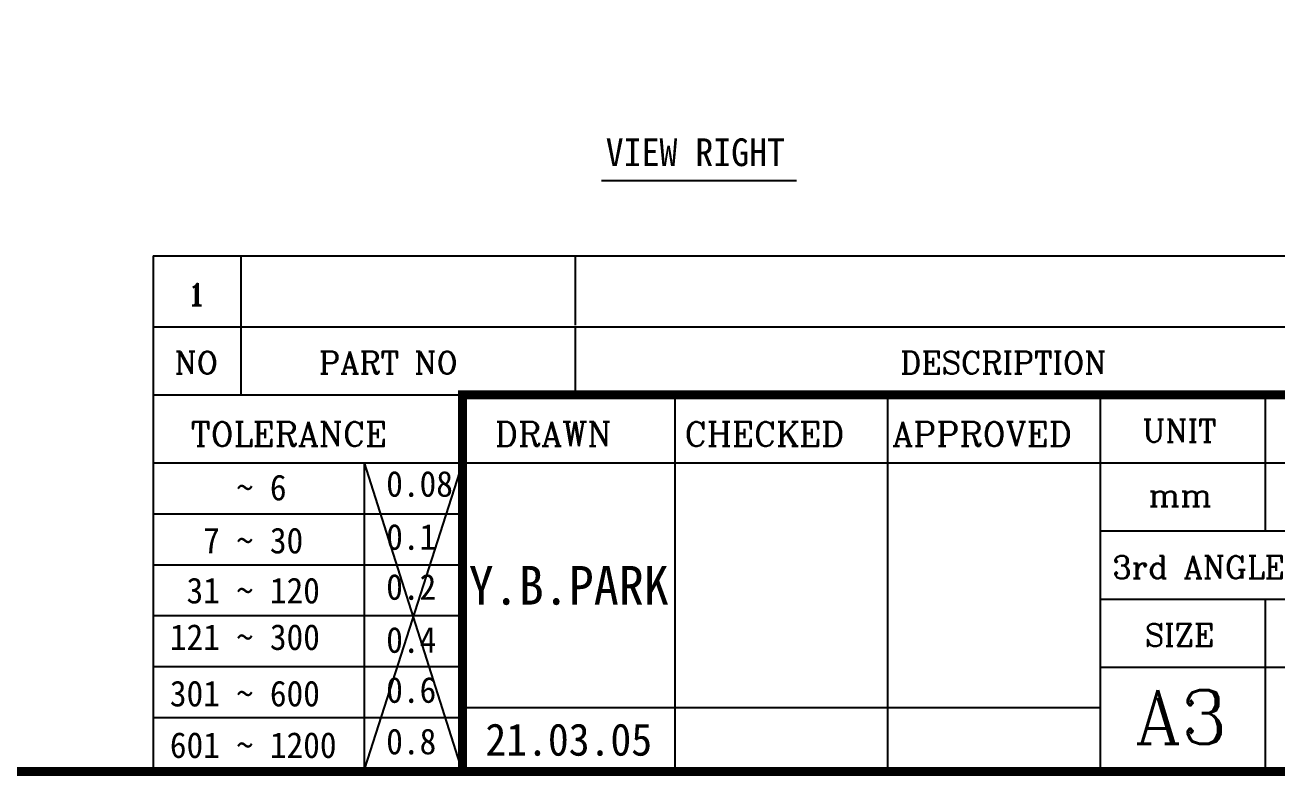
# Model space of a CAD drawing. Header units: millimetres. Extents: x 0 to 3356, y 0 to 2330.
# Drawn here: x 1749 to 2525, y 37 to 503 of the extents above; entities that cross this region are included whole.
import ezdxf
from ezdxf.enums import TextEntityAlignment as Align

# ---------------------------------------------------------------- set-up
doc = ezdxf.new("R2010")
doc.units = ezdxf.units.MM
doc.layers.add('FORMAT-1', color=7, linetype='Continuous')
doc.styles.add('HAN', font='')
doc.styles.add('RC', font='ROMANC.SHX')
doc.styles.add('RT', font='ROMANT.SHX', dxfattribs={"oblique": 15})
doc.styles.get('HAN').set_extended_font_data('GulimChe')

# ---------------------------------------------------------------- blocks, each defined once
blk = doc.blocks.new('format-3')
at = {"color": 180}
for p, q in [((228.5, 39.494), (228.5, 5)), ((228.5, 39.494), (414.5, 39.494)), ((235.289, 39.494), (235.289, 34.214)), ((261.239, 34.214), (261.239, 39.494)), ((228.5, 34.214), (252.476, 34.214)), ((268.964, 5), (268.964, 34.214)), ((285.453, 5), (285.453, 34.214)), ((301.942, 5), (301.942, 34.214)), ((314.716, 34.214), (314.716, 23.654)), ((228.5, 28.934), (252.476, 28.934)), ((244.886, 5.234), (244.886, 28.934)), ((252.476, 28.934), (414.5, 28.934)), ((228.5, 24.984), (252.476, 24.984)), ((301.942, 23.654), (414.5, 23.654)), ((228.5, 21.034), (252.476, 21.034)), ((301.942, 18.374), (414.5, 18.374)), ((314.716, 18.374), (314.716, 5)), ((228.5, 17.084), (252.476, 17.084)), ((228.5, 13.134), (252.476, 13.134)), ((301.942, 13.094), (356.112, 13.094)), ((252.476, 9.95), (301.942, 9.95)), ((228.5, 9.184), (252.476, 9.184))]:
    blk.add_line(p, q, dxfattribs=at)
at = {"const_width": 0.7}
blk.add_lwpolyline([(252.476, 5), (252.476, 34.214), (414.5, 34.214)], dxfattribs=at)
at = {"layer": 'FORMAT-1', "const_width": 0.7}
blk.add_lwpolyline([(13, 5), (13, 286.3), (414.5, 286.3), (414.5, 5)], close=True, dxfattribs=at)
at = {"color": 2}
for s, height, style, p in [('NO', 1.7424, 'RC', (230.16, 35.832)), ('PART NO', 1.7424, 'RC', (241.36, 35.832)), ('DESCRIPTION', 1.7424, 'RC', (286.427, 35.832)), (' TOLERANCE', 1.9, 'RC', (230.111, 30.218)), ('DRAWN', 1.9, 'RC', (255.001, 30.218)), ('CHECKED', 1.9, 'RC', (269.71, 30.218)), ('APPROVED', 1.9, 'RC', (285.804, 30.218)), ('UNIT', 1.7424, 'RC', (305.189, 30.552)), ('0.08', 2, 'HAN', (246.571, 26.308)), ('    ~ 6', 2, 'HAN', (229.796, 26.027)), ('mm', 1.7424, 'RC', (305.675, 25.563)), ('  7 ~ 30', 2, 'HAN', (229.796, 21.914)), ('0.1', 2, 'HAN', (246.571, 22.195)), ('3rd ANGLE PROJ.', 1.7424, 'RC', (302.867, 19.97)), (' 31 ~ 120', 2, 'HAN', (229.796, 18.035)), ('0.2', 2, 'HAN', (246.571, 18.316)), ('121 ~ 300', 2, 'HAN', (229.796, 14.423)), ('0.4', 2, 'HAN', (246.571, 14.204)), ('SIZE', 1.7424, 'RC', (305.39, 14.712)), ('301 ~ 600', 2, 'HAN', (229.796, 10.044)), ('0.6', 2, 'HAN', (246.571, 10.325)), ('601 ~ 1200', 2, 'HAN', (229.796, 6.048)), ('0.8', 2, 'HAN', (246.571, 6.329))]:
    blk.add_text(s, height=height, dxfattribs=dict(at, style=style)).set_placement(p)
at = {"color": 2, "lineweight": 25, "style": 'RC'}
blk.add_text('A3', height=4.1818, dxfattribs=at).set_placement((304.609, 7.136))
at = {"style": 'HAN'}
for tag, height, p in [('MODEL-NAME', 3, (386.095, 31.525)), ('SCALE', 2.7, (320.808, 26.294)), ('PART-NAME', 3, (386.095, 26.294)), ('PART-NO', 3, (386.095, 21.014)), ('DRA-BY', 3, (260.72, 19.442)), ('CH-BY', 3, (277.209, 19.442)), ('APP-BY', 3, (293.697, 19.442)), ('관련업체', 3, (333.523, 9.263)), ('CH-DATE', 2.5, (277.209, 7.475)), ('DRA-DATE', 2.5, (260.72, 7.475)), ('APP-DATE', 2.5, (293.697, 7.475))]:
    blk.add_attdef(tag, text='', height=height, dxfattribs=at).set_placement(p, align=Align.MIDDLE_CENTER)
blk = doc.blocks.new('no3')
at = {"color": 180}
for p, q in [((0, 5.5), (0, 0)), ((0, 5.5), (186, 5.5)), ((6.789, 5.5), (6.789, 0)), ((32.739, 0.11), (32.739, 5.5))]:
    blk.add_line(p, q, dxfattribs=at)
at = {"color": 2, "style": 'HAN'}
for tag, p in [('PART-NO', (19.764, 2.75)), ('MATERIAL', (111.375, 2.75)), ("Q'TY", (131.021, 2.75)), ('COLOR/FINISH', (145.205, 2.75)), ('REMARK', (170.755, 2.75))]:
    blk.add_attdef(tag, text='', height=2.9, dxfattribs=at).set_placement(p, align=Align.MIDDLE_CENTER)
blk.add_attdef('DESCRIPTION', text='', height=2.9, dxfattribs=at).set_placement((34.508, 2.75), align=Align.MIDDLE_LEFT)
at = {"color": 2, "style": 'RT', "oblique": 15}
blk.add_attdef('NO', text='', height=1.74, dxfattribs=at).set_placement((3.385, 2.507), align=Align.MIDDLE_CENTER)

msp = doc.modelspace()

# ---------------------------------------------------------------- linework, layer by layer
for p, q in [((2106.121, 406.783, 0), (2227.023, 406.783, 0)), ((2019.805, 231.474, 0), (1959.091, 41.874, 0)), ((2019.805, 40, 0), (1959.091, 231.474, 0))]:
    msp.add_line(p, q)

# ---------------------------------------------------------------- block references
ref = msp.add_blockref('format-3', (0, 0, 0), dxfattribs=dict(xscale=8, yscale=8, zscale=8))
ref.add_attrib('DRA-DATE', '21.03.05', dxfattribs={"height": 20, "style": 'HAN'}).set_placement((2085.76, 59.8, 0), align=Align.MIDDLE_CENTER)
ref.add_attrib('DRA-BY', 'Y.B.PARK', dxfattribs={"height": 24, "style": 'HAN'}).set_placement((2085.76, 155.537, 0), align=Align.MIDDLE_CENTER)
ref = msp.add_blockref('no3', (1828, 315.954, 0), dxfattribs=dict(xscale=8, yscale=8, zscale=8))
ref.add_attrib('NO', '1', dxfattribs={"color": 2, "height": 13.92, "style": 'RT'}).set_placement((1855.076, 336.009, 0), align=Align.MIDDLE_CENTER)

# ---------------------------------------------------------------- texts
at = {"color": 2, "style": 'HAN'}
msp.add_text('VIEW RIGHT', height=17.1993, dxfattribs=at).set_placement((2108.692, 415.633, 0))

doc.saveas('drawing.dxf')
